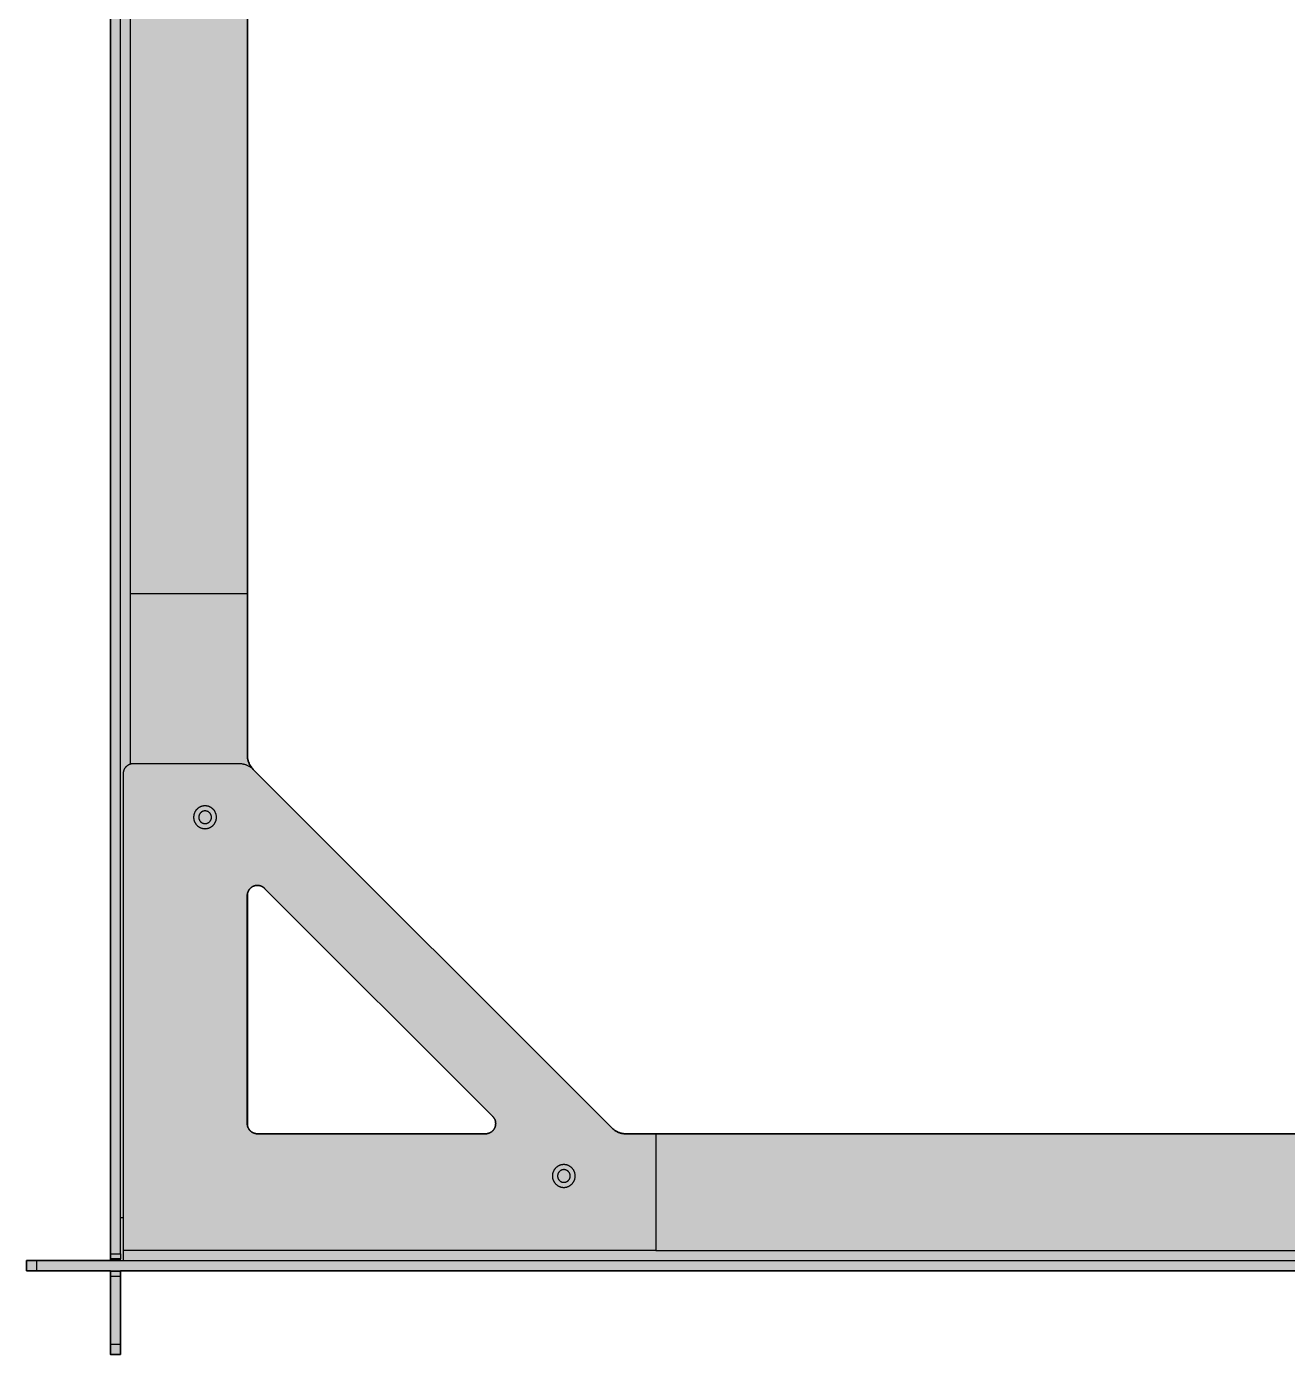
# Model space of a CAD drawing. Header units: millimetres. Extents: x 0 to 4006, y -1554 to 540.
# Drawn here: x 3012 to 3509, y -1554 to -1031 of the extents above; entities that cross this region are included whole.
import ezdxf

# ---------------------------------------------------------------- set-up
doc = ezdxf.new("R2010")
doc.units = ezdxf.units.MM
doc.layers.add('Blocks', color=7, linetype='Continuous')
doc.layers.add('Blocks$Fill', color=7, linetype='Continuous', true_color=0xffffff)
doc.layers.add('Blocks$Inner', color=7, linetype='Continuous', lineweight=25, true_color=0x007f00)
doc.layers.add('Blocks$Outline', color=7, linetype='Continuous', lineweight=35, true_color=0xff3f3f)

# ---------------------------------------------------------------- blocks, each defined once
blk = doc.blocks.new('Connect bed 90x200 Top')
at = {"layer": 'Blocks$Fill'}
h = blk.add_hatch(color=256, dxfattribs=at)
h.paths.add_polyline_path([(1143.24, -1055.77), (1143.24, -1059.77), (1147.24, -1059.77), (1147.24, -1055.77), (1147.24, -1028.97), (1147.24, -1026.97), (1147.24, -1026.77), (1180.24, -1026.77), (1180.24, -1022.77), (1176.24, -1022.77), (1147.24, -1022.77), (1147.24, -1022.07), (1147.24, 994.53), (1147.24, 996.53), (1147.24, 997.23), (1176.24, 997.23), (1180.24, 997.23), (1180.24, 1001.23), (1176.24, 1001.23), (1147.24, 1001.23), (1147.24, 1003.43), (1147.24, 1030.23), (1147.24, 1034.23), (1143.24, 1034.23), (1143.24, 1030.23), (1143.24, 1003.43), (1143.24, 1001.43), (1143.24, 1001.23), (876.73, 1001.23), (223.27, 1001.23), (223.27, 1001.43), (223.27, 1030.23), (223.27, 1034.23), (219.27, 1034.23), (219.27, 1030.23), (219.27, 1001.43), (219.27, 1001.23), (190.24, 1001.23), (186.24, 1001.23), (186.24, 997.23), (190.24, 997.23), (219.27, 997.23), (219.27, 996.73), (219.27, -1022.07), (219.27, -1022.27), (219.27, -1022.77), (190.24, -1022.77), (186.24, -1022.77), (186.24, -1026.77), (190.24, -1026.77), (219.27, -1026.77), (219.27, -1026.97), (219.27, -1028.97), (219.27, -1055.77), (219.27, -1059.77), (223.27, -1059.77), (223.27, -1055.77), (223.27, -1028.97), (223.27, -1026.97), (223.27, -1026.77), (876.73, -1026.77), (1143.24, -1026.77), (1143.24, -1028.97)], flags=0)
h.paths.add_polyline_path([(999.32, 947.23), (1089.24, 947.23), (1089.38, 947.23), (1089.52, 947.22), (1089.66, 947.21), (1089.8, 947.19), (1089.94, 947.17), (1090.07, 947.14), (1090.21, 947.11), (1090.34, 947.08), (1090.48, 947.04), (1090.61, 946.99), (1090.74, 946.94), (1090.87, 946.89), (1090.99, 946.83), (1091.12, 946.76), (1091.24, 946.7), (1091.36, 946.62), (1091.48, 946.55), (1091.59, 946.47), (1091.7, 946.38), (1091.81, 946.3), (1091.92, 946.2), (1092.02, 946.11), (1092.12, 946.01), (1092.21, 945.91), (1092.31, 945.8), (1092.39, 945.69), (1092.48, 945.58), (1092.56, 945.47), (1092.63, 945.35), (1092.71, 945.23), (1092.77, 945.11), (1092.84, 944.99), (1092.9, 944.86), (1092.95, 944.73), (1093, 944.6), (1093.05, 944.47), (1093.09, 944.33), (1093.12, 944.2), (1093.15, 944.06), (1093.18, 943.93), (1093.2, 943.79), (1093.22, 943.65), (1093.23, 943.51), (1093.24, 943.37), (1093.24, 943.23), (1093.24, 853.32), (1093.24, 853.18), (1093.23, 853.04), (1093.22, 852.9), (1093.2, 852.76), (1093.18, 852.63), (1093.15, 852.49), (1093.12, 852.35), (1093.09, 852.22), (1093.05, 852.09), (1093, 851.96), (1092.95, 851.83), (1092.9, 851.7), (1092.84, 851.57), (1092.78, 851.45), (1092.71, 851.33), (1092.64, 851.21), (1092.57, 851.09), (1092.49, 850.98), (1092.41, 850.87), (1092.32, 850.76), (1092.23, 850.65), (1092.13, 850.55), (1092.04, 850.45), (1091.94, 850.36), (1091.83, 850.27), (1091.72, 850.18), (1091.61, 850.1), (1091.5, 850.02), (1091.39, 849.94), (1091.27, 849.87), (1091.15, 849.8), (1091.02, 849.73), (1090.9, 849.68), (1090.77, 849.62), (1090.64, 849.57), (1090.51, 849.52), (1090.38, 849.48), (1090.25, 849.44), (1090.11, 849.41), (1089.98, 849.38), (1089.84, 849.36), (1089.7, 849.34), (1089.56, 849.33), (1089.43, 849.32), (1089.29, 849.32), (1089.15, 849.32), (1089.01, 849.32), (1088.87, 849.33), (1088.73, 849.35), (1088.6, 849.37), (1088.46, 849.39), (1088.33, 849.42), (1088.19, 849.46), (1088.06, 849.49), (1087.93, 849.54), (1087.8, 849.59), (1087.67, 849.64), (1087.54, 849.69), (1087.42, 849.76), (1087.29, 849.82), (1087.17, 849.89), (1087.06, 849.96), (1086.94, 850.04), (1086.83, 850.12), (1086.72, 850.21), (1086.62, 850.3), (1086.51, 850.39), (1086.41, 850.49), (996.5, 940.4), (996.4, 940.5), (996.31, 940.61), (996.22, 940.71), (996.13, 940.82), (996.05, 940.93), (995.97, 941.05), (995.9, 941.17), (995.83, 941.29), (995.76, 941.41), (995.7, 941.53), (995.65, 941.66), (995.59, 941.79), (995.55, 941.92), (995.5, 942.05), (995.46, 942.18), (995.43, 942.32), (995.4, 942.45), (995.38, 942.59), (995.36, 942.73), (995.34, 942.86), (995.33, 943), (995.33, 943.14), (995.32, 943.28), (995.33, 943.42), (995.34, 943.56), (995.35, 943.69), (995.37, 943.83), (995.39, 943.97), (995.42, 944.1), (995.45, 944.24), (995.49, 944.37), (995.53, 944.5), (995.58, 944.63), (995.63, 944.76), (995.68, 944.89), (995.74, 945.02), (995.81, 945.14), (995.88, 945.26), (995.95, 945.38), (996.02, 945.49), (996.1, 945.61), (996.19, 945.72), (996.28, 945.82), (996.37, 945.93), (996.46, 946.03), (996.56, 946.13), (996.66, 946.22), (996.77, 946.31), (996.88, 946.4), (996.99, 946.48), (997.1, 946.56), (997.22, 946.63), (997.34, 946.7), (997.46, 946.77), (997.58, 946.83), (997.71, 946.89), (997.84, 946.95), (997.97, 946.99), (998.1, 947.04), (998.23, 947.08), (998.36, 947.12), (998.5, 947.15), (998.63, 947.17), (998.77, 947.19), (998.91, 947.21), (999.05, 947.22), (999.19, 947.23)], flags=0)
h.paths.add_polyline_path([(273.24, 943.37), (273.25, 943.51), (273.26, 943.64), (273.28, 943.78), (273.3, 943.91), (273.32, 944.05), (273.35, 944.18), (273.39, 944.31), (273.43, 944.44), (273.47, 944.57), (273.52, 944.7), (273.57, 944.83), (273.63, 944.95), (273.69, 945.07), (273.75, 945.19), (273.82, 945.31), (273.9, 945.43), (273.97, 945.54), (274.05, 945.65), (274.14, 945.76), (274.23, 945.86), (274.32, 945.96), (274.41, 946.06), (274.51, 946.16), (274.61, 946.25), (274.72, 946.34), (274.82, 946.42), (274.93, 946.5), (275.05, 946.58), (275.16, 946.65), (275.28, 946.72), (275.4, 946.78), (275.52, 946.84), (275.65, 946.9), (275.77, 946.95), (275.9, 947), (276.03, 947.04), (276.16, 947.08), (276.29, 947.12), (276.43, 947.15), (276.56, 947.17), (276.7, 947.19), (276.83, 947.21), (276.97, 947.22), (277.1, 947.23), (277.24, 947.23), (367.16, 947.23), (367.3, 947.23), (367.43, 947.22), (367.57, 947.21), (367.71, 947.19), (367.85, 947.17), (367.98, 947.15), (368.12, 947.12), (368.25, 947.08), (368.39, 947.04), (368.52, 946.99), (368.65, 946.95), (368.77, 946.89), (368.9, 946.83), (369.02, 946.77), (369.14, 946.7), (369.26, 946.63), (369.38, 946.56), (369.49, 946.48), (369.61, 946.4), (369.71, 946.31), (369.82, 946.22), (369.92, 946.13), (370.02, 946.03), (370.11, 945.93), (370.21, 945.82), (370.29, 945.72), (370.38, 945.61), (370.46, 945.49), (370.53, 945.38), (370.61, 945.26), (370.67, 945.14), (370.74, 945.02), (370.8, 944.89), (370.85, 944.76), (370.9, 944.63), (370.95, 944.5), (370.99, 944.37), (371.03, 944.24), (371.06, 944.1), (371.09, 943.97), (371.11, 943.83), (371.13, 943.69), (371.14, 943.56), (371.15, 943.42), (371.16, 943.28), (371.16, 943.14), (371.15, 943), (371.14, 942.86), (371.13, 942.73), (371.11, 942.59), (371.08, 942.45), (371.05, 942.32), (371.02, 942.18), (370.98, 942.05), (370.94, 941.92), (370.89, 941.79), (370.84, 941.66), (370.78, 941.53), (370.72, 941.41), (370.65, 941.29), (370.58, 941.17), (370.51, 941.05), (370.43, 940.93), (370.35, 940.82), (370.26, 940.71), (370.18, 940.61), (370.08, 940.5), (369.99, 940.4), (280.07, 850.49), (279.97, 850.39), (279.87, 850.3), (279.76, 850.21), (279.65, 850.12), (279.54, 850.04), (279.42, 849.96), (279.31, 849.89), (279.19, 849.82), (279.07, 849.76), (278.94, 849.69), (278.81, 849.64), (278.69, 849.59), (278.56, 849.54), (278.42, 849.49), (278.29, 849.46), (278.16, 849.42), (278.02, 849.39), (277.89, 849.37), (277.75, 849.35), (277.61, 849.33), (277.47, 849.32), (277.33, 849.32), (277.19, 849.32), (277.06, 849.32), (276.92, 849.33), (276.78, 849.34), (276.64, 849.36), (276.51, 849.38), (276.37, 849.41), (276.24, 849.44), (276.1, 849.48), (275.97, 849.52), (275.84, 849.57), (275.71, 849.62), (275.58, 849.68), (275.46, 849.73), (275.34, 849.8), (275.21, 849.87), (275.1, 849.94), (274.98, 850.02), (274.87, 850.1), (274.76, 850.18), (274.65, 850.27), (274.55, 850.36), (274.45, 850.45), (274.35, 850.55), (274.25, 850.65), (274.16, 850.76), (274.08, 850.87), (273.99, 850.98), (273.92, 851.09), (273.84, 851.21), (273.77, 851.33), (273.7, 851.45), (273.64, 851.57), (273.58, 851.7), (273.53, 851.83), (273.48, 851.96), (273.43, 852.09), (273.39, 852.22), (273.36, 852.35), (273.33, 852.49), (273.3, 852.63), (273.28, 852.76), (273.26, 852.9), (273.25, 853.04), (273.24, 853.18), (273.24, 853.32), (273.24, 943.23)], flags=0)
h.paths.add_polyline_path([(367.16, -972.77), (277.24, -972.77), (277.1, -972.77), (276.97, -972.76), (276.83, -972.75), (276.7, -972.73), (276.56, -972.71), (276.43, -972.68), (276.29, -972.65), (276.16, -972.62), (276.03, -972.58), (275.9, -972.54), (275.77, -972.49), (275.65, -972.44), (275.52, -972.38), (275.4, -972.32), (275.28, -972.25), (275.16, -972.19), (275.05, -972.11), (274.93, -972.04), (274.82, -971.95), (274.72, -971.87), (274.61, -971.78), (274.51, -971.69), (274.41, -971.6), (274.32, -971.5), (274.23, -971.4), (274.14, -971.29), (274.05, -971.18), (273.97, -971.07), (273.9, -970.96), (273.82, -970.85), (273.75, -970.73), (273.69, -970.61), (273.63, -970.49), (273.57, -970.36), (273.52, -970.24), (273.47, -970.11), (273.43, -969.98), (273.39, -969.85), (273.35, -969.71), (273.32, -969.58), (273.3, -969.45), (273.28, -969.31), (273.26, -969.18), (273.25, -969.04), (273.24, -968.9), (273.24, -968.77), (273.24, -878.85), (273.24, -878.71), (273.25, -878.57), (273.26, -878.44), (273.28, -878.3), (273.3, -878.16), (273.33, -878.03), (273.36, -877.89), (273.39, -877.76), (273.43, -877.62), (273.48, -877.49), (273.53, -877.36), (273.58, -877.24), (273.64, -877.11), (273.7, -876.99), (273.77, -876.86), (273.84, -876.75), (273.92, -876.63), (273.99, -876.51), (274.08, -876.4), (274.16, -876.3), (274.25, -876.19), (274.35, -876.09), (274.45, -875.99), (274.55, -875.89), (274.65, -875.8), (274.76, -875.72), (274.87, -875.63), (274.98, -875.55), (275.1, -875.47), (275.21, -875.4), (275.34, -875.33), (275.46, -875.27), (275.58, -875.21), (275.71, -875.16), (275.84, -875.1), (275.97, -875.06), (276.1, -875.02), (276.24, -874.98), (276.37, -874.95), (276.51, -874.92), (276.64, -874.9), (276.78, -874.88), (276.92, -874.86), (277.06, -874.86), (277.19, -874.85), (277.33, -874.85), (277.47, -874.86), (277.61, -874.87), (277.75, -874.88), (277.89, -874.9), (278.02, -874.93), (278.16, -874.96), (278.29, -874.99), (278.42, -875.03), (278.56, -875.07), (278.69, -875.12), (278.81, -875.17), (278.94, -875.23), (279.07, -875.29), (279.19, -875.36), (279.31, -875.43), (279.42, -875.5), (279.54, -875.58), (279.65, -875.66), (279.76, -875.74), (279.87, -875.83), (279.97, -875.93), (280.07, -876.02), (369.99, -965.94), (370.08, -966.04), (370.18, -966.14), (370.26, -966.25), (370.35, -966.36), (370.43, -966.47), (370.51, -966.58), (370.58, -966.7), (370.65, -966.82), (370.72, -966.94), (370.78, -967.07), (370.84, -967.19), (370.89, -967.32), (370.94, -967.45), (370.98, -967.58), (371.02, -967.72), (371.05, -967.85), (371.08, -967.99), (371.11, -968.12), (371.13, -968.26), (371.14, -968.4), (371.15, -968.54), (371.16, -968.68), (371.16, -968.81), (371.15, -968.95), (371.14, -969.09), (371.13, -969.23), (371.11, -969.37), (371.09, -969.5), (371.06, -969.64), (371.03, -969.77), (370.99, -969.91), (370.95, -970.04), (370.9, -970.17), (370.85, -970.3), (370.8, -970.43), (370.74, -970.55), (370.67, -970.67), (370.61, -970.79), (370.53, -970.91), (370.46, -971.03), (370.38, -971.14), (370.29, -971.25), (370.21, -971.36), (370.11, -971.46), (370.02, -971.56), (369.92, -971.66), (369.82, -971.75), (369.71, -971.85), (369.61, -971.93), (369.49, -972.01), (369.38, -972.09), (369.26, -972.17), (369.14, -972.24), (369.02, -972.31), (368.9, -972.37), (368.77, -972.43), (368.65, -972.48), (368.52, -972.53), (368.39, -972.57), (368.25, -972.61), (368.12, -972.65), (367.98, -972.68), (367.85, -972.71), (367.71, -972.73), (367.57, -972.75), (367.43, -972.76), (367.3, -972.77)], flags=0)
h.paths.add_polyline_path([(1090.9, -829.11), (949.39, -970.61), (949.19, -970.8), (948.98, -970.97), (948.76, -971.14), (948.54, -971.3), (948.32, -971.46), (948.08, -971.6), (947.85, -971.74), (947.61, -971.87), (947.36, -971.99), (947.11, -972.11), (946.86, -972.21), (946.61, -972.31), (946.35, -972.39), (946.09, -972.47), (945.82, -972.54), (945.56, -972.6), (945.29, -972.65), (945.02, -972.69), (944.75, -972.73), (944.47, -972.75), (944.2, -972.76), (943.93, -972.77), (932.24, -972.77), (876.73, -972.77), (434.24, -972.77), (422.28, -972.76), (422.01, -972.75), (421.74, -972.73), (421.47, -972.69), (421.2, -972.65), (420.93, -972.6), (420.66, -972.54), (420.4, -972.47), (420.13, -972.39), (419.88, -972.31), (419.62, -972.21), (419.37, -972.11), (419.12, -971.99), (418.87, -971.87), (418.63, -971.74), (418.4, -971.6), (418.17, -971.46), (417.94, -971.3), (417.72, -971.14), (417.51, -970.97), (417.3, -970.8), (417.09, -970.61), (416.9, -970.42), (275.61, -829.14), (275.06, -828.5), (274.9, -828.29), (274.73, -828.07), (274.58, -827.84), (274.43, -827.61), (274.3, -827.37), (274.17, -827.13), (274.04, -826.89), (273.93, -826.64), (273.83, -826.39), (273.73, -826.13), (273.64, -825.87), (273.57, -825.61), (273.5, -825.35), (273.44, -825.08), (273.39, -824.81), (273.34, -824.54), (273.31, -824.27), (273.29, -824), (273.27, -823.73), (273.27, -823.45), (273.27, -759.77), (273.27, 734.23), (273.27, 798.19), (273.29, 798.46), (273.31, 798.74), (273.34, 799.01), (273.39, 799.28), (273.44, 799.55), (273.5, 799.81), (273.57, 800.08), (273.64, 800.34), (273.73, 800.6), (273.83, 800.85), (273.93, 801.11), (274.04, 801.35), (274.17, 801.6), (274.3, 801.84), (274.43, 802.08), (274.58, 802.31), (274.73, 802.53), (274.9, 802.75), (275.06, 802.97), (275.24, 803.18), (275.61, 803.6), (417.09, 945.08), (417.3, 945.26), (417.51, 945.44), (417.72, 945.61), (417.94, 945.77), (418.17, 945.92), (418.4, 946.07), (418.63, 946.21), (418.87, 946.34), (419.12, 946.46), (419.37, 946.57), (419.62, 946.67), (419.88, 946.77), (420.13, 946.86), (420.4, 946.94), (420.66, 947), (420.93, 947.06), (421.2, 947.12), (421.47, 947.16), (421.74, 947.19), (422.01, 947.21), (422.28, 947.23), (422.55, 947.23), (434.24, 947.23), (876.73, 947.23), (932.24, 947.23), (944.2, 947.23), (944.47, 947.21), (944.75, 947.19), (945.02, 947.16), (945.29, 947.12), (945.56, 947.06), (945.82, 947), (946.09, 946.94), (946.35, 946.86), (946.61, 946.77), (946.86, 946.67), (947.11, 946.57), (947.36, 946.46), (947.61, 946.34), (947.85, 946.21), (948.08, 946.07), (948.32, 945.92), (948.54, 945.77), (948.76, 945.61), (948.98, 945.44), (949.19, 945.26), (949.39, 945.08), (949.58, 944.89), (1091.09, 803.38), (1091.27, 803.18), (1091.45, 802.97), (1091.62, 802.75), (1091.78, 802.53), (1091.93, 802.31), (1092.08, 802.08), (1092.21, 801.84), (1092.34, 801.6), (1092.47, 801.35), (1092.58, 801.11), (1092.68, 800.85), (1092.78, 800.6), (1092.87, 800.34), (1092.94, 800.08), (1093.01, 799.81), (1093.07, 799.55), (1093.12, 799.28), (1093.17, 799.01), (1093.2, 798.74), (1093.22, 798.46), (1093.24, 798.19), (1093.24, 797.92), (1093.24, -823.73), (1093.22, -824), (1093.2, -824.27), (1093.17, -824.54), (1093.12, -824.81), (1093.07, -825.08), (1093.01, -825.35), (1092.94, -825.61), (1092.87, -825.87), (1092.78, -826.13), (1092.68, -826.39), (1092.58, -826.64), (1092.47, -826.89), (1092.34, -827.13), (1092.21, -827.37), (1092.08, -827.61), (1091.93, -827.84), (1091.78, -828.07), (1091.62, -828.29), (1091.45, -828.5), (1091.27, -828.71), (1091.09, -828.91)], flags=0)
h.paths.add_polyline_path([(1093.24, -968.91), (1093.23, -969.05), (1093.22, -969.19), (1093.2, -969.32), (1093.18, -969.46), (1093.15, -969.6), (1093.12, -969.74), (1093.09, -969.87), (1093.05, -970), (1093, -970.14), (1092.95, -970.27), (1092.9, -970.39), (1092.84, -970.52), (1092.77, -970.65), (1092.71, -970.77), (1092.63, -970.89), (1092.56, -971), (1092.48, -971.12), (1092.39, -971.23), (1092.31, -971.34), (1092.21, -971.44), (1092.12, -971.55), (1092.02, -971.65), (1091.92, -971.74), (1091.81, -971.83), (1091.7, -971.92), (1091.59, -972), (1091.48, -972.08), (1091.36, -972.16), (1091.24, -972.23), (1091.12, -972.3), (1090.99, -972.36), (1090.87, -972.42), (1090.74, -972.48), (1090.61, -972.53), (1090.48, -972.57), (1090.34, -972.61), (1090.21, -972.65), (1090.07, -972.68), (1089.94, -972.71), (1089.8, -972.73), (1089.66, -972.75), (1089.52, -972.76), (1089.38, -972.77), (1089.24, -972.77), (999.32, -972.77), (999.19, -972.77), (999.05, -972.76), (998.91, -972.75), (998.77, -972.73), (998.63, -972.71), (998.5, -972.68), (998.36, -972.65), (998.23, -972.61), (998.1, -972.57), (997.97, -972.53), (997.84, -972.48), (997.71, -972.43), (997.58, -972.37), (997.46, -972.31), (997.34, -972.24), (997.22, -972.17), (997.1, -972.09), (996.99, -972.01), (996.88, -971.93), (996.77, -971.85), (996.66, -971.75), (996.56, -971.66), (996.46, -971.56), (996.37, -971.46), (996.28, -971.36), (996.19, -971.25), (996.1, -971.14), (996.02, -971.03), (995.95, -970.91), (995.88, -970.79), (995.81, -970.67), (995.74, -970.55), (995.68, -970.43), (995.63, -970.3), (995.58, -970.17), (995.53, -970.04), (995.49, -969.91), (995.45, -969.77), (995.42, -969.64), (995.39, -969.5), (995.37, -969.37), (995.35, -969.23), (995.34, -969.09), (995.33, -968.95), (995.32, -968.81), (995.33, -968.68), (995.33, -968.54), (995.34, -968.4), (995.36, -968.26), (995.38, -968.12), (995.4, -967.99), (995.43, -967.85), (995.46, -967.72), (995.5, -967.58), (995.55, -967.45), (995.59, -967.32), (995.65, -967.19), (995.7, -967.07), (995.76, -966.94), (995.83, -966.82), (995.9, -966.7), (995.97, -966.58), (996.05, -966.47), (996.13, -966.36), (996.22, -966.25), (996.31, -966.14), (996.4, -966.04), (996.5, -965.94), (1086.41, -876.02), (1086.51, -875.93), (1086.62, -875.83), (1086.72, -875.74), (1086.83, -875.66), (1086.94, -875.58), (1087.06, -875.5), (1087.17, -875.43), (1087.29, -875.36), (1087.42, -875.29), (1087.54, -875.23), (1087.67, -875.17), (1087.8, -875.12), (1087.93, -875.07), (1088.06, -875.03), (1088.19, -874.99), (1088.33, -874.96), (1088.46, -874.93), (1088.6, -874.9), (1088.73, -874.88), (1088.87, -874.87), (1089.01, -874.86), (1089.15, -874.85), (1089.29, -874.85), (1089.43, -874.86), (1089.56, -874.86), (1089.7, -874.88), (1089.84, -874.9), (1089.98, -874.92), (1090.11, -874.95), (1090.25, -874.98), (1090.38, -875.02), (1090.51, -875.06), (1090.64, -875.1), (1090.77, -875.16), (1090.9, -875.21), (1091.02, -875.27), (1091.15, -875.33), (1091.27, -875.4), (1091.39, -875.47), (1091.5, -875.55), (1091.61, -875.63), (1091.72, -875.72), (1091.83, -875.8), (1091.94, -875.89), (1092.04, -875.99), (1092.13, -876.09), (1092.23, -876.19), (1092.32, -876.3), (1092.41, -876.4), (1092.49, -876.51), (1092.57, -876.63), (1092.64, -876.75), (1092.71, -876.86), (1092.78, -876.99), (1092.84, -877.11), (1092.9, -877.24), (1092.95, -877.36), (1093, -877.49), (1093.05, -877.62), (1093.09, -877.76), (1093.12, -877.89), (1093.15, -878.03), (1093.18, -878.16), (1093.2, -878.3), (1093.22, -878.44), (1093.23, -878.57), (1093.24, -878.71), (1093.24, -878.85), (1093.24, -968.77)], flags=0)
at = {"layer": 'Blocks$Inner'}
for p, q in [((227.27, -826.94), (227.27, 801.41)), ((223.27, -1005.77), (224.44, -1005.77)), ((224.44, -1022.77), (224.44, -1018.77)), ((219.27, -1022.27), (219.27, -1022.77)), ((223.27, -1022.77), (223.27, -1022.27))]:
    blk.add_line(p, q, dxfattribs=at)
for points in [[(219.27, 996.73), (219.27, 996.53), (219.27, 994.53), (219.27, -1020.07), (219.27, -1022.07)], [(219.27, -1020.07), (223.27, -1020.07), (223.27, 994.53)], [(273.27, 734.23), (273.27, -759.77)], [(227.27, -759.77), (273.27, -759.77), (273.27, -823.45), (273.27, -823.73), (273.29, -824), (273.31, -824.27), (273.34, -824.54), (273.39, -824.81), (273.44, -825.08), (273.5, -825.35), (273.57, -825.61), (273.64, -825.87), (273.73, -826.13), (273.83, -826.39), (273.93, -826.64), (274.04, -826.89), (274.17, -827.13), (274.3, -827.37), (274.43, -827.61), (274.58, -827.84), (274.73, -828.07), (274.9, -828.29), (275.06, -828.5), (275.24, -828.71), (275.42, -828.91), (275.61, -829.14)], [(276.97, -874.86), (276.83, -874.87), (276.69, -874.89), (276.56, -874.91), (276.42, -874.94), (276.29, -874.97), (276.15, -875.01), (276.02, -875.05), (275.89, -875.1), (275.76, -875.15), (275.63, -875.2), (275.5, -875.26), (275.38, -875.33), (275.26, -875.39), (275.14, -875.47), (275.02, -875.54), (274.91, -875.62), (274.8, -875.71), (274.69, -875.79), (274.59, -875.89), (274.48, -875.98), (274.39, -876.08), (274.29, -876.18), (274.2, -876.29), (274.11, -876.4), (274.03, -876.51), (273.95, -876.62), (273.87, -876.74), (273.8, -876.86), (273.73, -876.98), (273.67, -877.1), (273.61, -877.23), (273.56, -877.36), (273.51, -877.49), (273.46, -877.62), (273.42, -877.75), (273.39, -877.89), (273.36, -878.02), (273.33, -878.16), (273.31, -878.3), (273.29, -878.43), (273.28, -878.57), (273.27, -878.71), (273.27, -878.85), (273.27, -968.77), (273.27, -968.91), (273.28, -969.04), (273.29, -969.18), (273.31, -969.32), (273.33, -969.45), (273.35, -969.59), (273.39, -969.72), (273.42, -969.86), (273.46, -969.99), (273.5, -970.12), (273.55, -970.25), (273.61, -970.37), (273.66, -970.5), (273.73, -970.62), (273.79, -970.74), (273.86, -970.86), (273.94, -970.98), (274.01, -971.09), (274.1, -971.2), (274.18, -971.31), (274.27, -971.41), (274.36, -971.52), (274.46, -971.61), (274.56, -971.71), (274.66, -971.8), (274.77, -971.89), (274.88, -971.97), (274.99, -972.05), (275.1, -972.13), (275.22, -972.2), (275.34, -972.27), (275.46, -972.34), (275.59, -972.4), (275.71, -972.45), (275.84, -972.5), (275.97, -972.55), (276.1, -972.59), (276.23, -972.63), (276.37, -972.66), (276.5, -972.69), (276.64, -972.72), (276.77, -972.74), (276.91, -972.75)], [(434.24, -1018.77), (876.73, -1018.77), (876.73, -972.77), (434.24, -972.77)], [(190.24, -1026.77), (876.73, -1026.77), (876.73, -1022.77), (876.73, -1018.77), (932.24, -1018.77), (1142.04, -1018.77), (1142.04, -1022.77)], [(223.27, -1020.07), (223.27, -1022.07), (219.27, -1022.07), (219.27, -1022.27), (223.27, -1022.27), (223.27, -1022.07)], [(190.24, -1022.77), (876.73, -1022.77), (1176.24, -1022.77), (1180.24, -1022.77), (1180.24, -1026.77), (1176.24, -1026.77), (876.73, -1026.77)], [(219.27, -1026.77), (219.27, -1026.97), (223.27, -1026.97), (223.27, -1026.77)], [(219.27, -1026.97), (219.27, -1028.97), (223.27, -1028.97), (223.27, -1026.97)], [(219.27, -1028.97), (219.27, -1055.77), (223.27, -1055.77)], [(219.27, -1055.77), (219.27, -1059.77), (223.27, -1059.77), (223.27, -1055.77), (223.27, -1028.97)]]:
    blk.add_lwpolyline(points, dxfattribs=at)
for points in [[(434.24, -1018.77), (224.44, -1018.77), (224.44, -830.77), (224.44, -830.63), (224.45, -830.49), (224.46, -830.36), (224.48, -830.22), (224.5, -830.09), (224.52, -829.95), (224.55, -829.82), (224.59, -829.69), (224.63, -829.56), (224.67, -829.43), (224.72, -829.3), (224.77, -829.17), (224.83, -829.05), (224.89, -828.93), (224.95, -828.81), (225.02, -828.69), (225.1, -828.57), (225.17, -828.46), (225.25, -828.35), (225.34, -828.24), (225.43, -828.14), (225.52, -828.04), (225.61, -827.94), (225.71, -827.84), (225.81, -827.75), (225.92, -827.66), (226.02, -827.58), (226.13, -827.5), (226.25, -827.42), (226.36, -827.35), (226.48, -827.28), (226.6, -827.22), (226.72, -827.16), (226.85, -827.1), (226.97, -827.05), (227.1, -827), (227.23, -826.96), (227.36, -826.92), (227.49, -826.88), (227.63, -826.85), (227.76, -826.83), (227.9, -826.8), (228.03, -826.79), (228.17, -826.78), (228.3, -826.77), (228.44, -826.77), (269.93, -826.77), (270.2, -826.77), (270.47, -826.79), (270.75, -826.81), (271.02, -826.84), (271.29, -826.88), (271.56, -826.94), (271.82, -827), (272.09, -827.06), (272.35, -827.14), (272.61, -827.23), (272.86, -827.33), (273.11, -827.43), (273.36, -827.54), (273.61, -827.66), (273.85, -827.79), (274.08, -827.93), (274.32, -828.08), (274.54, -828.23), (274.76, -828.39), (274.98, -828.56), (275.19, -828.74), (275.39, -828.92), (275.58, -829.11), (416.9, -970.42), (417.09, -970.61), (417.3, -970.8), (417.51, -970.97), (417.72, -971.14), (417.94, -971.3), (418.17, -971.46), (418.4, -971.6), (418.63, -971.74), (418.87, -971.87), (419.12, -971.99), (419.37, -972.11), (419.62, -972.21), (419.88, -972.31), (420.13, -972.39), (420.4, -972.47), (420.66, -972.54), (420.93, -972.6), (421.2, -972.65), (421.47, -972.69), (421.74, -972.73), (422.01, -972.75), (422.28, -972.76), (422.55, -972.77), (434.24, -972.77)], [(261.09, -847.84), (261.09, -847.68), (261.07, -847.53), (261.05, -847.37), (261.03, -847.22), (261, -847.07), (260.97, -846.91), (260.93, -846.76), (260.88, -846.62), (260.83, -846.47), (260.78, -846.32), (260.72, -846.18), (260.65, -846.04), (260.58, -845.9), (260.51, -845.76), (260.43, -845.63), (260.34, -845.5), (260.26, -845.37), (260.16, -845.25), (260.07, -845.12), (259.96, -845.01), (259.86, -844.89), (259.75, -844.78), (259.64, -844.67), (259.52, -844.57), (259.4, -844.47), (259.28, -844.38), (259.15, -844.29), (259.02, -844.2), (258.89, -844.12), (258.76, -844.04), (258.62, -843.97), (258.48, -843.9), (258.34, -843.84), (258.19, -843.78), (258.05, -843.73), (257.9, -843.68), (257.75, -843.64), (257.6, -843.6), (257.45, -843.57), (257.29, -843.55), (257.14, -843.52), (256.98, -843.51), (256.83, -843.5), (256.67, -843.49), (256.52, -843.49), (256.36, -843.5), (256.21, -843.51), (256.05, -843.52), (255.9, -843.55), (255.75, -843.57), (255.6, -843.6), (255.44, -843.64), (255.29, -843.68), (255.15, -843.73), (255, -843.78), (254.86, -843.84), (254.71, -843.9), (254.57, -843.97), (254.44, -844.04), (254.3, -844.12), (254.17, -844.2), (254.04, -844.29), (253.91, -844.38), (253.79, -844.47), (253.67, -844.57), (253.55, -844.67), (253.44, -844.78), (253.33, -844.89), (253.23, -845.01), (253.13, -845.12), (253.03, -845.25), (252.94, -845.37), (252.85, -845.5), (252.77, -845.63), (252.69, -845.76), (252.61, -845.9), (252.54, -846.04), (252.48, -846.18), (252.42, -846.32), (252.36, -846.47), (252.31, -846.62), (252.27, -846.76), (252.23, -846.91), (252.19, -847.07), (252.16, -847.22), (252.14, -847.37), (252.12, -847.53), (252.11, -847.68), (252.1, -847.84), (252.1, -847.99), (252.1, -848.15), (252.11, -848.3), (252.12, -848.46), (252.14, -848.61), (252.16, -848.76), (252.19, -848.92), (252.23, -849.07), (252.27, -849.22), (252.31, -849.37), (252.36, -849.51), (252.42, -849.66), (252.48, -849.8), (252.54, -849.94), (252.61, -850.08), (252.69, -850.22), (252.77, -850.35), (252.85, -850.48), (252.94, -850.61), (253.03, -850.74), (253.13, -850.86), (253.23, -850.98), (253.33, -851.09), (253.44, -851.2), (253.55, -851.31), (253.67, -851.41), (253.79, -851.51), (253.91, -851.6), (254.04, -851.69), (254.17, -851.78), (254.3, -851.86), (254.44, -851.94), (254.57, -852.01), (254.71, -852.08), (254.86, -852.14), (255, -852.2), (255.15, -852.25), (255.29, -852.3), (255.44, -852.34), (255.6, -852.38), (255.75, -852.41), (255.9, -852.44), (256.05, -852.46), (256.21, -852.47), (256.36, -852.48), (256.52, -852.49), (256.67, -852.49), (256.83, -852.48), (256.98, -852.47), (257.14, -852.46), (257.29, -852.44), (257.45, -852.41), (257.6, -852.38), (257.75, -852.34), (257.9, -852.3), (258.05, -852.25), (258.19, -852.2), (258.34, -852.14), (258.48, -852.08), (258.62, -852.01), (258.76, -851.94), (258.89, -851.86), (259.02, -851.78), (259.15, -851.69), (259.28, -851.6), (259.4, -851.51), (259.52, -851.41), (259.64, -851.31), (259.75, -851.2), (259.86, -851.09), (259.96, -850.98), (260.07, -850.86), (260.16, -850.74), (260.26, -850.61), (260.34, -850.48), (260.43, -850.35), (260.51, -850.22), (260.58, -850.08), (260.65, -849.94), (260.72, -849.8), (260.78, -849.66), (260.83, -849.51), (260.88, -849.37), (260.93, -849.22), (260.97, -849.07), (261, -848.92), (261.03, -848.76), (261.05, -848.61), (261.07, -848.46), (261.09, -848.3), (261.09, -848.15), (261.1, -847.99)], [(256.71, -850.49), (256.8, -850.49), (256.88, -850.48), (256.97, -850.47), (257.05, -850.45), (257.14, -850.44), (257.22, -850.42), (257.31, -850.4), (257.39, -850.37), (257.47, -850.34), (257.55, -850.31), (257.63, -850.28), (257.71, -850.24), (257.79, -850.2), (257.86, -850.16), (257.94, -850.12), (258.01, -850.07), (258.08, -850.02), (258.15, -849.97), (258.22, -849.92), (258.28, -849.86), (258.35, -849.8), (258.41, -849.74), (258.47, -849.68), (258.52, -849.62), (258.58, -849.55), (258.63, -849.48), (258.68, -849.41), (258.73, -849.34), (258.78, -849.27), (258.82, -849.19), (258.86, -849.11), (258.9, -849.04), (258.93, -848.96), (258.96, -848.88), (258.99, -848.8), (259.02, -848.71), (259.04, -848.63), (259.06, -848.55), (259.08, -848.46), (259.09, -848.38), (259.11, -848.29), (259.12, -848.21), (259.12, -848.12), (259.12, -848.03), (259.12, -847.95), (259.12, -847.86), (259.12, -847.78), (259.11, -847.69), (259.09, -847.6), (259.08, -847.52), (259.06, -847.43), (259.04, -847.35), (259.02, -847.27), (258.99, -847.19), (258.96, -847.1), (258.93, -847.02), (258.9, -846.95), (258.86, -846.87), (258.82, -846.79), (258.78, -846.72), (258.73, -846.64), (258.68, -846.57), (258.63, -846.5), (258.58, -846.43), (258.52, -846.37), (258.47, -846.3), (258.41, -846.24), (258.35, -846.18), (258.28, -846.12), (258.22, -846.06), (258.15, -846.01), (258.08, -845.96), (258.01, -845.91), (257.94, -845.86), (257.86, -845.82), (257.79, -845.78), (257.71, -845.74), (257.63, -845.7), (257.55, -845.67), (257.47, -845.64), (257.39, -845.61), (257.31, -845.59), (257.22, -845.56), (257.14, -845.54), (257.05, -845.53), (256.97, -845.51), (256.88, -845.5), (256.8, -845.5), (256.71, -845.49), (256.62, -845.49), (256.54, -845.49), (256.45, -845.5), (256.37, -845.5), (256.28, -845.51), (256.2, -845.53), (256.11, -845.54), (256.03, -845.56), (255.94, -845.59), (255.86, -845.61), (255.78, -845.64), (255.7, -845.67), (255.62, -845.7), (255.54, -845.74), (255.46, -845.78), (255.39, -845.82), (255.31, -845.86), (255.24, -845.91), (255.17, -845.96), (255.1, -846.01), (255.03, -846.06), (254.97, -846.12), (254.9, -846.18), (254.84, -846.24), (254.78, -846.3), (254.73, -846.37), (254.67, -846.43), (254.62, -846.5), (254.57, -846.57), (254.52, -846.64), (254.47, -846.72), (254.43, -846.79), (254.39, -846.87), (254.35, -846.95), (254.32, -847.02), (254.29, -847.1), (254.26, -847.19), (254.23, -847.27), (254.21, -847.35), (254.19, -847.43), (254.17, -847.52), (254.15, -847.6), (254.14, -847.69), (254.13, -847.78), (254.13, -847.86), (254.13, -847.95), (254.13, -848.03), (254.13, -848.12), (254.13, -848.21), (254.14, -848.29), (254.15, -848.38), (254.17, -848.46), (254.19, -848.55), (254.21, -848.63), (254.23, -848.71), (254.26, -848.8), (254.29, -848.88), (254.32, -848.96), (254.35, -849.04), (254.39, -849.11), (254.43, -849.19), (254.47, -849.27), (254.52, -849.34), (254.57, -849.41), (254.62, -849.48), (254.67, -849.55), (254.73, -849.62), (254.78, -849.68), (254.84, -849.74), (254.9, -849.8), (254.97, -849.86), (255.03, -849.92), (255.1, -849.97), (255.17, -850.02), (255.24, -850.07), (255.31, -850.12), (255.39, -850.16), (255.46, -850.2), (255.54, -850.24), (255.62, -850.28), (255.7, -850.31), (255.78, -850.34), (255.86, -850.37), (255.94, -850.4), (256.03, -850.42), (256.11, -850.44), (256.2, -850.45), (256.28, -850.47), (256.37, -850.48), (256.45, -850.49), (256.54, -850.49), (256.62, -850.49)], [(367.16, -972.77), (367.3, -972.77), (367.43, -972.76), (367.57, -972.75), (367.71, -972.73), (367.85, -972.71), (367.98, -972.68), (368.12, -972.65), (368.25, -972.61), (368.39, -972.57), (368.52, -972.53), (368.65, -972.48), (368.77, -972.43), (368.9, -972.37), (369.02, -972.31), (369.14, -972.24), (369.26, -972.17), (369.38, -972.09), (369.49, -972.01), (369.61, -971.93), (369.71, -971.85), (369.82, -971.75), (369.92, -971.66), (370.02, -971.56), (370.11, -971.46), (370.21, -971.36), (370.29, -971.25), (370.38, -971.14), (370.46, -971.03), (370.53, -970.91), (370.61, -970.79), (370.67, -970.67), (370.74, -970.55), (370.8, -970.43), (370.85, -970.3), (370.9, -970.17), (370.95, -970.04), (370.99, -969.91), (371.03, -969.77), (371.06, -969.64), (371.09, -969.5), (371.11, -969.37), (371.13, -969.23), (371.14, -969.09), (371.15, -968.95), (371.16, -968.81), (371.16, -968.68), (371.15, -968.54), (371.14, -968.4), (371.13, -968.26), (371.11, -968.12), (371.08, -967.99), (371.05, -967.85), (371.02, -967.72), (370.98, -967.58), (370.94, -967.45), (370.89, -967.32), (370.84, -967.19), (370.78, -967.07), (370.72, -966.94), (370.65, -966.82), (370.58, -966.7), (370.51, -966.58), (370.43, -966.47), (370.35, -966.36), (370.26, -966.25), (370.18, -966.14), (370.08, -966.04), (369.99, -965.94), (280.07, -876.02), (279.97, -875.93), (279.87, -875.83), (279.76, -875.74), (279.65, -875.66), (279.54, -875.58), (279.42, -875.5), (279.31, -875.43), (279.19, -875.36), (279.07, -875.29), (278.94, -875.23), (278.81, -875.17), (278.69, -875.12), (278.56, -875.07), (278.42, -875.03), (278.29, -874.99), (278.16, -874.96), (278.02, -874.93), (277.89, -874.9), (277.75, -874.88), (277.61, -874.87), (277.47, -874.86), (277.33, -874.85), (277.19, -874.85), (277.06, -874.86), (276.92, -874.86), (276.78, -874.88), (276.64, -874.9), (276.51, -874.92), (276.37, -874.95), (276.24, -874.98), (276.1, -875.02), (275.97, -875.06), (275.84, -875.1), (275.71, -875.16), (275.58, -875.21), (275.46, -875.27), (275.34, -875.33), (275.21, -875.4), (275.1, -875.47), (274.98, -875.55), (274.87, -875.63), (274.76, -875.72), (274.65, -875.8), (274.55, -875.89), (274.45, -875.99), (274.35, -876.09), (274.25, -876.19), (274.16, -876.3), (274.08, -876.4), (273.99, -876.51), (273.92, -876.63), (273.84, -876.75), (273.77, -876.86), (273.7, -876.99), (273.64, -877.11), (273.58, -877.24), (273.53, -877.36), (273.48, -877.49), (273.43, -877.62), (273.39, -877.76), (273.36, -877.89), (273.33, -878.03), (273.3, -878.16), (273.28, -878.3), (273.26, -878.44), (273.25, -878.57), (273.24, -878.71), (273.24, -878.85), (273.24, -968.77), (273.24, -968.9), (273.25, -969.04), (273.26, -969.18), (273.28, -969.31), (273.3, -969.45), (273.32, -969.58), (273.35, -969.71), (273.39, -969.85), (273.43, -969.98), (273.47, -970.11), (273.52, -970.24), (273.57, -970.36), (273.63, -970.49), (273.69, -970.61), (273.75, -970.73), (273.82, -970.85), (273.9, -970.96), (273.97, -971.07), (274.05, -971.18), (274.14, -971.29), (274.23, -971.4), (274.32, -971.5), (274.41, -971.6), (274.51, -971.69), (274.61, -971.78), (274.72, -971.87), (274.82, -971.95), (274.93, -972.04), (275.05, -972.11), (275.16, -972.19), (275.28, -972.25), (275.4, -972.32), (275.52, -972.38), (275.65, -972.44), (275.77, -972.49), (275.9, -972.54), (276.03, -972.58), (276.16, -972.62), (276.29, -972.65), (276.43, -972.68), (276.56, -972.71), (276.7, -972.73), (276.83, -972.75), (276.97, -972.76), (277.1, -972.77), (277.24, -972.77)], [(402.52, -989.26), (402.51, -989.1), (402.49, -988.95), (402.47, -988.79), (402.45, -988.64), (402.42, -988.49), (402.39, -988.34), (402.35, -988.19), (402.3, -988.04), (402.25, -987.89), (402.2, -987.74), (402.14, -987.6), (402.07, -987.46), (402, -987.32), (401.93, -987.18), (401.85, -987.05), (401.76, -986.92), (401.68, -986.79), (401.58, -986.67), (401.49, -986.55), (401.39, -986.43), (401.28, -986.31), (401.17, -986.2), (401.06, -986.1), (400.94, -985.99), (400.82, -985.89), (400.7, -985.8), (400.57, -985.71), (400.44, -985.62), (400.31, -985.54), (400.18, -985.46), (400.04, -985.39), (399.9, -985.32), (399.76, -985.26), (399.61, -985.2), (399.47, -985.15), (399.32, -985.1), (399.17, -985.06), (399.02, -985.03), (398.87, -984.99), (398.71, -984.97), (398.56, -984.95), (398.41, -984.93), (398.25, -984.92), (398.1, -984.91), (397.94, -984.91), (397.78, -984.92), (397.63, -984.93), (397.48, -984.95), (397.32, -984.97), (397.17, -984.99), (397.02, -985.03), (396.87, -985.06), (396.72, -985.1), (396.57, -985.15), (396.42, -985.2), (396.28, -985.26), (396.14, -985.32), (396, -985.39), (395.86, -985.46), (395.72, -985.54), (395.59, -985.62), (395.46, -985.71), (395.34, -985.8), (395.21, -985.89), (395.09, -985.99), (394.98, -986.1), (394.86, -986.2), (394.75, -986.31), (394.65, -986.43), (394.55, -986.55), (394.45, -986.67), (394.36, -986.79), (394.27, -986.92), (394.19, -987.05), (394.11, -987.18), (394.03, -987.32), (393.96, -987.46), (393.9, -987.6), (393.84, -987.74), (393.78, -987.89), (393.73, -988.04), (393.69, -988.19), (393.65, -988.34), (393.61, -988.49), (393.58, -988.64), (393.56, -988.79), (393.54, -988.95), (393.53, -989.1), (393.52, -989.26), (393.52, -989.41), (393.52, -989.57), (393.53, -989.72), (393.54, -989.88), (393.56, -990.03), (393.58, -990.19), (393.61, -990.34), (393.65, -990.49), (393.69, -990.64), (393.73, -990.79), (393.78, -990.94), (393.84, -991.08), (393.9, -991.22), (393.96, -991.36), (394.03, -991.5), (394.11, -991.64), (394.19, -991.77), (394.27, -991.9), (394.36, -992.03), (394.45, -992.16), (394.55, -992.28), (394.65, -992.4), (394.75, -992.51), (394.86, -992.62), (394.98, -992.73), (395.09, -992.83), (395.21, -992.93), (395.34, -993.03), (395.46, -993.12), (395.59, -993.2), (395.72, -993.28), (395.86, -993.36), (396, -993.43), (396.14, -993.5), (396.28, -993.56), (396.42, -993.62), (396.57, -993.67), (396.72, -993.72), (396.87, -993.76), (397.02, -993.8), (397.17, -993.83), (397.32, -993.86), (397.48, -993.88), (397.63, -993.9), (397.78, -993.91), (397.94, -993.91), (398.1, -993.91), (398.25, -993.91), (398.41, -993.9), (398.56, -993.88), (398.71, -993.86), (398.87, -993.83), (399.02, -993.8), (399.17, -993.76), (399.32, -993.72), (399.47, -993.67), (399.61, -993.62), (399.76, -993.56), (399.9, -993.5), (400.04, -993.43), (400.18, -993.36), (400.31, -993.28), (400.44, -993.2), (400.57, -993.12), (400.7, -993.03), (400.82, -992.93), (400.94, -992.83), (401.06, -992.73), (401.17, -992.62), (401.28, -992.51), (401.39, -992.4), (401.49, -992.28), (401.58, -992.16), (401.68, -992.03), (401.76, -991.9), (401.85, -991.77), (401.93, -991.64), (402, -991.5), (402.07, -991.36), (402.14, -991.22), (402.2, -991.08), (402.25, -990.94), (402.3, -990.79), (402.35, -990.64), (402.39, -990.49), (402.42, -990.34), (402.45, -990.19), (402.47, -990.03), (402.49, -989.88), (402.51, -989.72), (402.52, -989.57), (402.52, -989.41)], [(398.13, -991.91), (398.22, -991.91), (398.3, -991.9), (398.39, -991.89), (398.48, -991.88), (398.56, -991.86), (398.64, -991.84), (398.73, -991.82), (398.81, -991.79), (398.89, -991.76), (398.97, -991.73), (399.05, -991.7), (399.13, -991.66), (399.21, -991.63), (399.28, -991.58), (399.36, -991.54), (399.43, -991.49), (399.5, -991.44), (399.57, -991.39), (399.64, -991.34), (399.7, -991.28), (399.77, -991.23), (399.83, -991.16), (399.89, -991.1), (399.95, -991.04), (400, -990.97), (400.05, -990.9), (400.1, -990.83), (400.15, -990.76), (400.2, -990.69), (400.24, -990.61), (400.28, -990.54), (400.32, -990.46), (400.35, -990.38), (400.38, -990.3), (400.41, -990.22), (400.44, -990.14), (400.46, -990.05), (400.48, -989.97), (400.5, -989.88), (400.52, -989.8), (400.53, -989.71), (400.54, -989.63), (400.54, -989.54), (400.55, -989.46), (400.55, -989.37), (400.54, -989.28), (400.54, -989.2), (400.53, -989.11), (400.52, -989.03), (400.5, -988.94), (400.48, -988.86), (400.46, -988.77), (400.44, -988.69), (400.41, -988.61), (400.38, -988.53), (400.35, -988.45), (400.32, -988.37), (400.28, -988.29), (400.24, -988.21), (400.2, -988.14), (400.15, -988.06), (400.1, -987.99), (400.05, -987.92), (400, -987.85), (399.95, -987.79), (399.89, -987.72), (399.83, -987.66), (399.77, -987.6), (399.7, -987.54), (399.64, -987.48), (399.57, -987.43), (399.5, -987.38), (399.43, -987.33), (399.36, -987.28), (399.28, -987.24), (399.21, -987.2), (399.13, -987.16), (399.05, -987.12), (398.97, -987.09), (398.89, -987.06), (398.81, -987.03), (398.73, -987.01), (398.64, -986.99), (398.56, -986.97), (398.48, -986.95), (398.39, -986.94), (398.3, -986.93), (398.22, -986.92), (398.13, -986.91), (398.05, -986.91), (397.96, -986.91), (397.87, -986.92), (397.79, -986.93), (397.7, -986.94), (397.62, -986.95), (397.53, -986.97), (397.45, -986.99), (397.36, -987.01), (397.28, -987.03), (397.2, -987.06), (397.12, -987.09), (397.04, -987.12), (396.96, -987.16), (396.88, -987.2), (396.81, -987.24), (396.73, -987.28), (396.66, -987.33), (396.59, -987.38), (396.52, -987.43), (396.45, -987.48), (396.39, -987.54), (396.32, -987.6), (396.26, -987.66), (396.2, -987.72), (396.15, -987.79), (396.09, -987.85), (396.04, -987.92), (395.99, -987.99), (395.94, -988.06), (395.9, -988.14), (395.85, -988.21), (395.81, -988.29), (395.78, -988.37), (395.74, -988.45), (395.71, -988.53), (395.68, -988.61), (395.65, -988.69), (395.63, -988.77), (395.61, -988.86), (395.59, -988.94), (395.58, -989.03), (395.56, -989.11), (395.56, -989.2), (395.55, -989.28), (395.55, -989.37), (395.55, -989.46), (395.55, -989.54), (395.56, -989.63), (395.56, -989.71), (395.58, -989.8), (395.59, -989.88), (395.61, -989.97), (395.63, -990.05), (395.65, -990.14), (395.68, -990.22), (395.71, -990.3), (395.74, -990.38), (395.78, -990.46), (395.81, -990.54), (395.85, -990.61), (395.9, -990.69), (395.94, -990.76), (395.99, -990.83), (396.04, -990.9), (396.09, -990.97), (396.15, -991.04), (396.2, -991.1), (396.26, -991.16), (396.32, -991.23), (396.39, -991.28), (396.45, -991.34), (396.52, -991.39), (396.59, -991.44), (396.66, -991.49), (396.73, -991.54), (396.81, -991.58), (396.88, -991.63), (396.96, -991.66), (397.04, -991.7), (397.12, -991.73), (397.2, -991.76), (397.28, -991.79), (397.36, -991.82), (397.45, -991.84), (397.53, -991.86), (397.62, -991.88), (397.7, -991.89), (397.79, -991.9), (397.87, -991.91), (397.96, -991.91), (398.05, -991.91)], [(190.24, -1026.77), (190.24, -1022.77), (186.24, -1022.77), (186.24, -1026.77)]]:
    blk.add_lwpolyline(points, close=True, dxfattribs=at)
at = {"layer": 'Blocks$Outline'}
for points in [[(219.27, 996.73), (219.27, 996.53), (219.27, 994.53), (219.27, -1020.07), (219.27, -1022.07)], [(273.27, -759.77), (273.27, 734.23)], [(275.61, -829.14), (275.42, -828.91), (275.24, -828.71), (275.06, -828.5), (274.9, -828.29), (274.73, -828.07), (274.58, -827.84), (274.43, -827.61), (274.3, -827.37), (274.17, -827.13), (274.04, -826.89), (273.93, -826.64), (273.83, -826.39), (273.73, -826.13), (273.64, -825.87), (273.57, -825.61), (273.5, -825.35), (273.44, -825.08), (273.39, -824.81), (273.34, -824.54), (273.31, -824.27), (273.29, -824), (273.27, -823.73), (273.27, -823.45), (273.27, -759.77)], [(434.24, -972.77), (422.55, -972.77), (422.28, -972.76), (422.01, -972.75), (421.74, -972.73), (421.47, -972.69), (421.2, -972.65), (420.93, -972.6), (420.66, -972.54), (420.4, -972.47), (420.13, -972.39), (419.88, -972.31), (419.62, -972.21), (419.37, -972.11), (419.12, -971.99), (418.87, -971.87), (418.63, -971.74), (418.4, -971.6), (418.17, -971.46), (417.94, -971.3), (417.72, -971.14), (417.51, -970.97), (417.3, -970.8), (417.09, -970.61), (416.9, -970.42), (275.61, -829.14)], [(876.73, -972.77), (434.24, -972.77)], [(190.24, -1022.77), (186.24, -1022.77), (186.24, -1026.77), (190.24, -1026.77)], [(219.27, -1022.77), (190.24, -1022.77)], [(219.27, -1022.07), (219.27, -1022.27)], [(219.27, -1022.27), (219.27, -1022.77)], [(190.24, -1026.77), (219.27, -1026.77)], [(219.27, -1026.77), (219.27, -1026.97)], [(219.27, -1026.97), (219.27, -1028.97)], [(219.27, -1028.97), (219.27, -1055.77)], [(219.27, -1055.77), (219.27, -1059.77), (223.27, -1059.77), (223.27, -1055.77), (223.27, -1028.97)], [(223.27, -1026.97), (223.27, -1026.77)], [(223.27, -1026.77), (876.73, -1026.77)], [(223.27, -1028.97), (223.27, -1026.97)]]:
    blk.add_lwpolyline(points, dxfattribs=at)
blk.add_lwpolyline([(367.16, -972.77), (277.24, -972.77), (277.1, -972.77), (276.97, -972.76), (276.83, -972.75), (276.7, -972.73), (276.56, -972.71), (276.43, -972.68), (276.29, -972.65), (276.16, -972.62), (276.03, -972.58), (275.9, -972.54), (275.77, -972.49), (275.65, -972.44), (275.52, -972.38), (275.4, -972.32), (275.28, -972.25), (275.16, -972.19), (275.05, -972.11), (274.93, -972.04), (274.82, -971.95), (274.72, -971.87), (274.61, -971.78), (274.51, -971.69), (274.41, -971.6), (274.32, -971.5), (274.23, -971.4), (274.14, -971.29), (274.05, -971.18), (273.97, -971.07), (273.9, -970.96), (273.82, -970.85), (273.75, -970.73), (273.69, -970.61), (273.63, -970.49), (273.57, -970.36), (273.52, -970.24), (273.47, -970.11), (273.43, -969.98), (273.39, -969.85), (273.35, -969.71), (273.32, -969.58), (273.3, -969.45), (273.28, -969.31), (273.26, -969.18), (273.25, -969.04), (273.24, -968.9), (273.24, -968.77), (273.24, -878.85), (273.24, -878.71), (273.25, -878.57), (273.26, -878.44), (273.28, -878.3), (273.3, -878.16), (273.33, -878.03), (273.36, -877.89), (273.39, -877.76), (273.43, -877.62), (273.48, -877.49), (273.53, -877.36), (273.58, -877.24), (273.64, -877.11), (273.7, -876.99), (273.77, -876.86), (273.84, -876.75), (273.92, -876.63), (273.99, -876.51), (274.08, -876.4), (274.16, -876.3), (274.25, -876.19), (274.35, -876.09), (274.45, -875.99), (274.55, -875.89), (274.65, -875.8), (274.76, -875.72), (274.87, -875.63), (274.98, -875.55), (275.1, -875.47), (275.21, -875.4), (275.34, -875.33), (275.46, -875.27), (275.58, -875.21), (275.71, -875.16), (275.84, -875.1), (275.97, -875.06), (276.1, -875.02), (276.24, -874.98), (276.37, -874.95), (276.51, -874.92), (276.64, -874.9), (276.78, -874.88), (276.92, -874.86), (277.06, -874.86), (277.19, -874.85), (277.33, -874.85), (277.47, -874.86), (277.61, -874.87), (277.75, -874.88), (277.89, -874.9), (278.02, -874.93), (278.16, -874.96), (278.29, -874.99), (278.42, -875.03), (278.56, -875.07), (278.69, -875.12), (278.81, -875.17), (278.94, -875.23), (279.07, -875.29), (279.19, -875.36), (279.31, -875.43), (279.42, -875.5), (279.54, -875.58), (279.65, -875.66), (279.76, -875.74), (279.87, -875.83), (279.97, -875.93), (280.07, -876.02), (369.99, -965.94), (370.08, -966.04), (370.18, -966.14), (370.26, -966.25), (370.35, -966.36), (370.43, -966.47), (370.51, -966.58), (370.58, -966.7), (370.65, -966.82), (370.72, -966.94), (370.78, -967.07), (370.84, -967.19), (370.89, -967.32), (370.94, -967.45), (370.98, -967.58), (371.02, -967.72), (371.05, -967.85), (371.08, -967.99), (371.11, -968.12), (371.13, -968.26), (371.14, -968.4), (371.15, -968.54), (371.16, -968.68), (371.16, -968.81), (371.15, -968.95), (371.14, -969.09), (371.13, -969.23), (371.11, -969.37), (371.09, -969.5), (371.06, -969.64), (371.03, -969.77), (370.99, -969.91), (370.95, -970.04), (370.9, -970.17), (370.85, -970.3), (370.8, -970.43), (370.74, -970.55), (370.67, -970.67), (370.61, -970.79), (370.53, -970.91), (370.46, -971.03), (370.38, -971.14), (370.29, -971.25), (370.21, -971.36), (370.11, -971.46), (370.02, -971.56), (369.92, -971.66), (369.82, -971.75), (369.71, -971.85), (369.61, -971.93), (369.49, -972.01), (369.38, -972.09), (369.26, -972.17), (369.14, -972.24), (369.02, -972.31), (368.9, -972.37), (368.77, -972.43), (368.65, -972.48), (368.52, -972.53), (368.39, -972.57), (368.25, -972.61), (368.12, -972.65), (367.98, -972.68), (367.85, -972.71), (367.71, -972.73), (367.57, -972.75), (367.43, -972.76), (367.3, -972.77)], close=True, dxfattribs=at)

msp = doc.modelspace()

# ---------------------------------------------------------------- block references
at = {"layer": 'Blocks'}
msp.add_blockref('Connect bed 90x200 Top', (2825.97, -494.7), dxfattribs=at)

doc.saveas('drawing.dxf')
